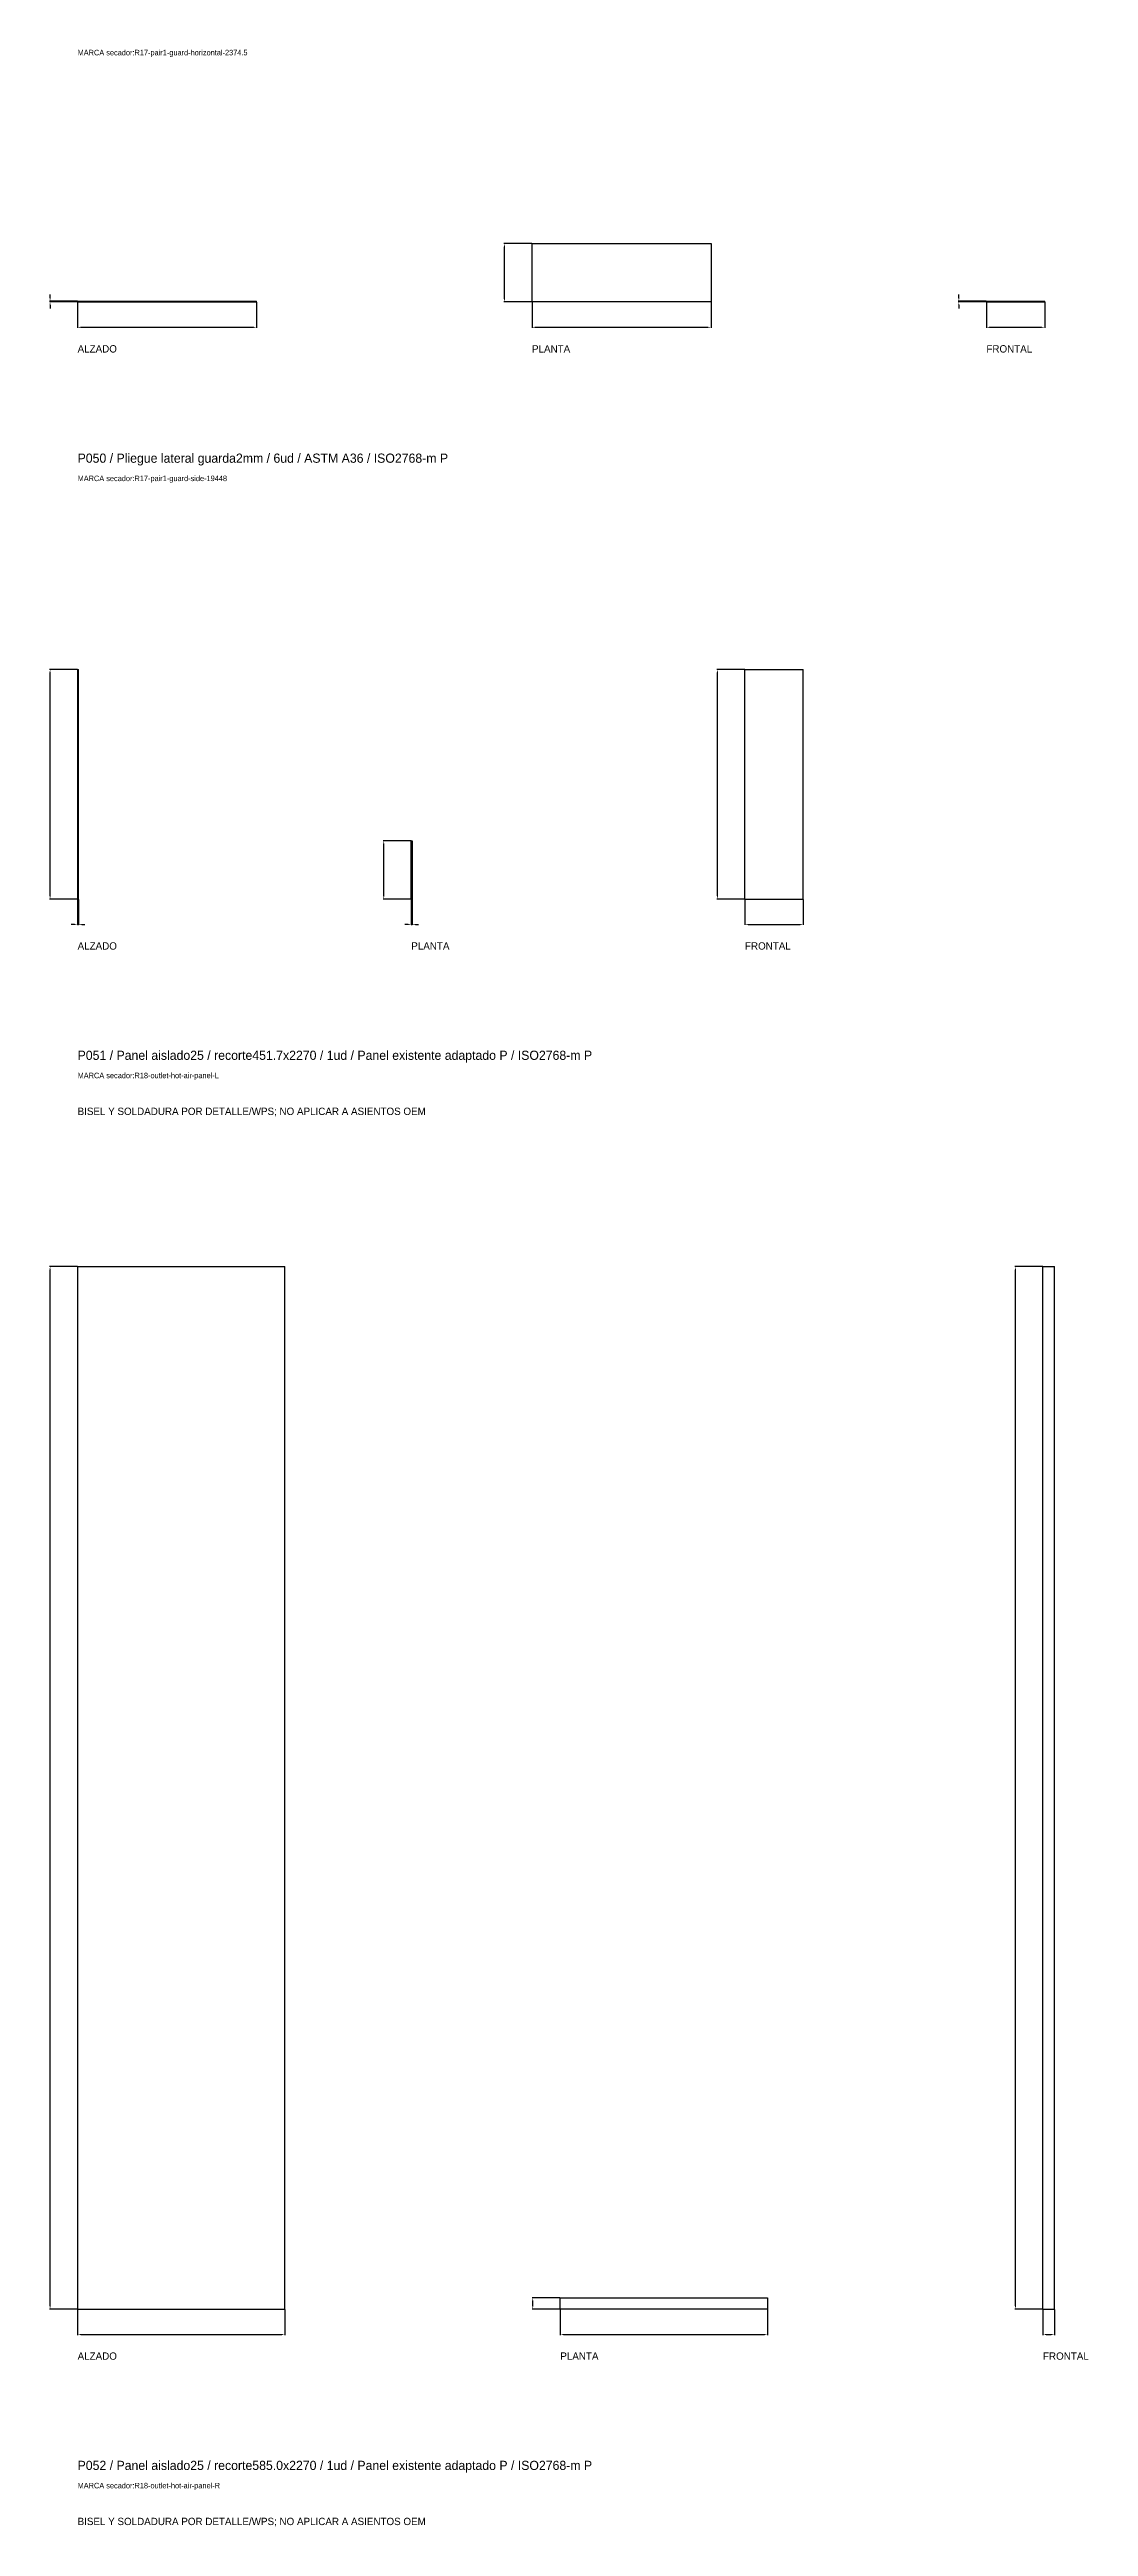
# Model space of a CAD drawing. Header units: millimetres. Extents: x -61 to 13940, y -87340 to 371.
# Drawn here: x -61 to 2202, y -64664 to -59272 of the extents above; entities that cross this region are included whole.
import ezdxf

# ---------------------------------------------------------------- set-up
doc = ezdxf.new("R2010")
doc.units = ezdxf.units.MM
for name, color, linetype in [('R18_COTAS_P', 1, 'Continuous'), ('R18_PIEZAS_P', 3, 'Continuous'), ('R18_TEXTOS', 7, 'Continuous')]:
    doc.layers.add(name, color=color, linetype=linetype)
doc.dimstyles.get("Standard").update_dxf_attribs({"dimtxt": 2.5, "dimasz": 2.5, "dimexe": 1.25, "dimexo": 0.625, "dimtad": 1, "dimcen": 2.5, "dimazin": 3, "dimtfac": 1, "dimtmove": 0, "dimatfit": 3, "dimarcsym": 0})

# ---------------------------------------------------------------- blocks, each defined once
blk = doc.blocks.new('*D297')
at = {"layer": 'Defpoints', "color": 0, "transparency": 16777216}
for p in [(0, -59821.2), (390, -59821.2), (390, -59876.2)]:
    blk.add_point(p, dxfattribs=at)
at = {"layer": 'R18_COTAS_P', "color": 0, "lineweight": -2, "transparency": 16777216}
for p, q in [((0, -59821.8), (0, -59877.5)), ((390, -59821.8), (390, -59877.5)), ((7, -59876.2), (383, -59876.2))]:
    blk.add_line(p, q, dxfattribs=at)
at = {"layer": 'R18_COTAS_P', "color": 0, "transparency": 16777216}
for points in [[(7, -59875.1), (7, -59877.4), (0, -59876.2)], [(383, -59875.1), (383, -59877.4), (390, -59876.2)]]:
    blk.add_solid(points, dxfattribs=at)
blk = doc.blocks.new('*D298')
at = {"layer": 'Defpoints', "color": 0, "transparency": 16777216}
for p in [(-60, -59819.2), (0, -59819.2), (0, -59821.2)]:
    blk.add_point(p, dxfattribs=at)
at = {"layer": 'R18_COTAS_P', "color": 0, "lineweight": -2, "transparency": 16777216}
for p, q in [((-0.6, -59819.2), (-61.3, -59819.2)), ((-0.6, -59821.2), (-61.3, -59821.2)), ((-60, -59812.2), (-60, -59805.2)), ((-60, -59821.2), (-60, -59819.2)), ((-60, -59828.2), (-60, -59835.2))]:
    blk.add_line(p, q, dxfattribs=at)
at = {"layer": 'R18_COTAS_P', "color": 0, "transparency": 16777216}
for points in [[(-61.2, -59812.2), (-58.8, -59812.2), (-60, -59819.2)], [(-61.2, -59828.2), (-58.8, -59828.2), (-60, -59821.2)]]:
    blk.add_solid(points, dxfattribs=at)
blk = doc.blocks.new('*D299')
at = {"layer": 'Defpoints', "color": 0, "transparency": 16777216}
for p in [(990, -59821.2), (1380, -59821.2), (1380, -59876.2)]:
    blk.add_point(p, dxfattribs=at)
at = {"layer": 'R18_COTAS_P', "color": 0, "lineweight": -2, "transparency": 16777216}
for p, q in [((990, -59821.8), (990, -59877.5)), ((1380, -59821.8), (1380, -59877.5)), ((997, -59876.2), (1373, -59876.2))]:
    blk.add_line(p, q, dxfattribs=at)
at = {"layer": 'R18_COTAS_P', "color": 0, "transparency": 16777216}
for points in [[(997, -59875.1), (997, -59877.4), (990, -59876.2)], [(1373, -59875.1), (1373, -59877.4), (1380, -59876.2)]]:
    blk.add_solid(points, dxfattribs=at)
blk = doc.blocks.new('*D300')
at = {"layer": 'Defpoints', "color": 0, "transparency": 16777216}
for p in [(930, -59694.2), (990, -59694.2), (990, -59821.2)]:
    blk.add_point(p, dxfattribs=at)
at = {"layer": 'R18_COTAS_P', "color": 0, "lineweight": -2, "transparency": 16777216}
for p, q in [((989.4, -59694.2), (928.8, -59694.2)), ((930, -59814.2), (930, -59701.2)), ((989.4, -59821.2), (928.8, -59821.2))]:
    blk.add_line(p, q, dxfattribs=at)
at = {"layer": 'R18_COTAS_P', "color": 0, "transparency": 16777216}
for points in [[(928.8, -59701.2), (931.2, -59701.2), (930, -59694.2)], [(928.8, -59814.2), (931.2, -59814.2), (930, -59821.2)]]:
    blk.add_solid(points, dxfattribs=at)
blk = doc.blocks.new('*D301')
at = {"layer": 'Defpoints', "color": 0, "transparency": 16777216}
for p in [(1980, -59821.2), (2107, -59821.2), (2107, -59876.2)]:
    blk.add_point(p, dxfattribs=at)
at = {"layer": 'R18_COTAS_P', "color": 0, "lineweight": -2, "transparency": 16777216}
for p, q in [((1980, -59821.8), (1980, -59877.5)), ((2107, -59821.8), (2107, -59877.5)), ((1987, -59876.2), (2100, -59876.2))]:
    blk.add_line(p, q, dxfattribs=at)
at = {"layer": 'R18_COTAS_P', "color": 0, "transparency": 16777216}
for points in [[(1987, -59875.1), (1987, -59877.4), (1980, -59876.2)], [(2100, -59875.1), (2100, -59877.4), (2107, -59876.2)]]:
    blk.add_solid(points, dxfattribs=at)
blk = doc.blocks.new('*D302')
at = {"layer": 'Defpoints', "color": 0, "transparency": 16777216}
for p in [(1920, -59819.2), (1980, -59819.2), (1980, -59821.2)]:
    blk.add_point(p, dxfattribs=at)
at = {"layer": 'R18_COTAS_P', "color": 0, "lineweight": -2, "transparency": 16777216}
for p, q in [((1979.4, -59819.2), (1918.8, -59819.2)), ((1979.4, -59821.2), (1918.8, -59821.2)), ((1920, -59812.2), (1920, -59805.2)), ((1920, -59821.2), (1920, -59819.2)), ((1920, -59828.2), (1920, -59835.2))]:
    blk.add_line(p, q, dxfattribs=at)
at = {"layer": 'R18_COTAS_P', "color": 0, "transparency": 16777216}
for points in [[(1918.8, -59812.2), (1921.2, -59812.2), (1920, -59819.2)], [(1918.8, -59828.2), (1921.2, -59828.2), (1920, -59821.2)]]:
    blk.add_solid(points, dxfattribs=at)
blk = doc.blocks.new('*D303')
at = {"layer": 'Defpoints', "color": 0, "transparency": 16777216}
for p in [(0, -61121.2), (2, -61121.2), (2, -61176.2)]:
    blk.add_point(p, dxfattribs=at)
at = {"layer": 'R18_COTAS_P', "color": 0, "lineweight": -2, "transparency": 16777216}
for p, q in [((0, -61121.8), (0, -61177.5)), ((2, -61121.8), (2, -61177.5)), ((-7, -61176.2), (-14, -61176.2)), ((0, -61176.2), (2, -61176.2)), ((9, -61176.2), (16, -61176.2))]:
    blk.add_line(p, q, dxfattribs=at)
at = {"layer": 'R18_COTAS_P', "color": 0, "transparency": 16777216}
for points in [[(-7, -61175.1), (-7, -61177.4), (0, -61176.2)], [(9, -61175.1), (9, -61177.4), (2, -61176.2)]]:
    blk.add_solid(points, dxfattribs=at)
blk = doc.blocks.new('*D304')
at = {"layer": 'Defpoints', "color": 0, "transparency": 16777216}
for p in [(-60, -60621.2), (0, -60621.2), (0, -61121.2)]:
    blk.add_point(p, dxfattribs=at)
at = {"layer": 'R18_COTAS_P', "color": 0, "lineweight": -2, "transparency": 16777216}
for p, q in [((-0.6, -60621.2), (-61.3, -60621.2)), ((-60, -61114.2), (-60, -60628.2)), ((-0.6, -61121.2), (-61.3, -61121.2))]:
    blk.add_line(p, q, dxfattribs=at)
at = {"layer": 'R18_COTAS_P', "color": 0, "transparency": 16777216}
for points in [[(-61.2, -60628.2), (-58.8, -60628.2), (-60, -60621.2)], [(-61.2, -61114.2), (-58.8, -61114.2), (-60, -61121.2)]]:
    blk.add_solid(points, dxfattribs=at)
blk = doc.blocks.new('*D305')
at = {"layer": 'Defpoints', "color": 0, "transparency": 16777216}
for p in [(727, -61121.2), (729, -61121.2), (729, -61176.2)]:
    blk.add_point(p, dxfattribs=at)
at = {"layer": 'R18_COTAS_P', "color": 0, "lineweight": -2, "transparency": 16777216}
for p, q in [((727, -61121.8), (727, -61177.5)), ((729, -61121.8), (729, -61177.5)), ((720, -61176.2), (713, -61176.2)), ((727, -61176.2), (729, -61176.2)), ((736, -61176.2), (743, -61176.2))]:
    blk.add_line(p, q, dxfattribs=at)
at = {"layer": 'R18_COTAS_P', "color": 0, "transparency": 16777216}
for points in [[(720, -61175.1), (720, -61177.4), (727, -61176.2)], [(736, -61175.1), (736, -61177.4), (729, -61176.2)]]:
    blk.add_solid(points, dxfattribs=at)
blk = doc.blocks.new('*D306')
at = {"layer": 'Defpoints', "color": 0, "transparency": 16777216}
for p in [(667, -60994.2), (727, -60994.2), (727, -61121.2)]:
    blk.add_point(p, dxfattribs=at)
at = {"layer": 'R18_COTAS_P', "color": 0, "lineweight": -2, "transparency": 16777216}
for p, q in [((726.4, -60994.2), (665.8, -60994.2)), ((667, -61114.2), (667, -61001.2)), ((726.4, -61121.2), (665.8, -61121.2))]:
    blk.add_line(p, q, dxfattribs=at)
at = {"layer": 'R18_COTAS_P', "color": 0, "transparency": 16777216}
for points in [[(665.8, -61001.2), (668.2, -61001.2), (667, -60994.2)], [(665.8, -61114.2), (668.2, -61114.2), (667, -61121.2)]]:
    blk.add_solid(points, dxfattribs=at)
blk = doc.blocks.new('*D307')
at = {"layer": 'Defpoints', "color": 0, "transparency": 16777216}
for p in [(1454, -61121.2), (1581, -61121.2), (1581, -61176.2)]:
    blk.add_point(p, dxfattribs=at)
at = {"layer": 'R18_COTAS_P', "color": 0, "lineweight": -2, "transparency": 16777216}
for p, q in [((1454, -61121.8), (1454, -61177.5)), ((1581, -61121.8), (1581, -61177.5)), ((1461, -61176.2), (1574, -61176.2))]:
    blk.add_line(p, q, dxfattribs=at)
at = {"layer": 'R18_COTAS_P', "color": 0, "transparency": 16777216}
for points in [[(1461, -61175.1), (1461, -61177.4), (1454, -61176.2)], [(1574, -61175.1), (1574, -61177.4), (1581, -61176.2)]]:
    blk.add_solid(points, dxfattribs=at)
blk = doc.blocks.new('*D308')
at = {"layer": 'Defpoints', "color": 0, "transparency": 16777216}
for p in [(1394, -60621.2), (1454, -60621.2), (1454, -61121.2)]:
    blk.add_point(p, dxfattribs=at)
at = {"layer": 'R18_COTAS_P', "color": 0, "lineweight": -2, "transparency": 16777216}
for p, q in [((1453.4, -60621.2), (1392.8, -60621.2)), ((1394, -61114.2), (1394, -60628.2)), ((1453.4, -61121.2), (1392.8, -61121.2))]:
    blk.add_line(p, q, dxfattribs=at)
at = {"layer": 'R18_COTAS_P', "color": 0, "transparency": 16777216}
for points in [[(1392.8, -60628.2), (1395.2, -60628.2), (1394, -60621.2)], [(1392.8, -61114.2), (1395.2, -61114.2), (1394, -61121.2)]]:
    blk.add_solid(points, dxfattribs=at)
blk = doc.blocks.new('*D309')
at = {"layer": 'Defpoints', "color": 0, "transparency": 16777216}
for p in [(0, -64191.2), (451.7, -64191.2), (451.7, -64246.2)]:
    blk.add_point(p, dxfattribs=at)
at = {"layer": 'R18_COTAS_P', "color": 0, "lineweight": -2, "transparency": 16777216}
for p, q in [((0, -64191.8), (0, -64247.5)), ((451.7, -64191.8), (451.7, -64247.5)), ((7, -64246.2), (444.7, -64246.2))]:
    blk.add_line(p, q, dxfattribs=at)
at = {"layer": 'R18_COTAS_P', "color": 0, "transparency": 16777216}
for points in [[(7, -64245.1), (7, -64247.4), (0, -64246.2)], [(444.7, -64245.1), (444.7, -64247.4), (451.7, -64246.2)]]:
    blk.add_solid(points, dxfattribs=at)
blk = doc.blocks.new('*D310')
at = {"layer": 'Defpoints', "color": 0, "transparency": 16777216}
for p in [(-60, -61921.2), (0, -61921.2), (0, -64191.2)]:
    blk.add_point(p, dxfattribs=at)
at = {"layer": 'R18_COTAS_P', "color": 0, "lineweight": -2, "transparency": 16777216}
for p, q in [((-0.6, -61921.2), (-61.3, -61921.2)), ((-60, -64184.2), (-60, -61928.2)), ((-0.6, -64191.2), (-61.3, -64191.2))]:
    blk.add_line(p, q, dxfattribs=at)
at = {"layer": 'R18_COTAS_P', "color": 0, "transparency": 16777216}
for points in [[(-61.2, -61928.2), (-58.8, -61928.2), (-60, -61921.2)], [(-61.2, -64184.2), (-58.8, -64184.2), (-60, -64191.2)]]:
    blk.add_solid(points, dxfattribs=at)
blk = doc.blocks.new('*D311')
at = {"layer": 'Defpoints', "color": 0, "transparency": 16777216}
for p in [(1051.7, -64191.2), (1503.3, -64191.2), (1503.3, -64246.2)]:
    blk.add_point(p, dxfattribs=at)
at = {"layer": 'R18_COTAS_P', "color": 0, "lineweight": -2, "transparency": 16777216}
for p, q in [((1051.7, -64191.8), (1051.7, -64247.5)), ((1503.3, -64191.8), (1503.3, -64247.5)), ((1058.7, -64246.2), (1496.3, -64246.2))]:
    blk.add_line(p, q, dxfattribs=at)
at = {"layer": 'R18_COTAS_P', "color": 0, "transparency": 16777216}
for points in [[(1058.7, -64245.1), (1058.7, -64247.4), (1051.7, -64246.2)], [(1496.3, -64245.1), (1496.3, -64247.4), (1503.3, -64246.2)]]:
    blk.add_solid(points, dxfattribs=at)
blk = doc.blocks.new('*D312')
at = {"layer": 'Defpoints', "color": 0, "transparency": 16777216}
for p in [(991.7, -64166.2), (1051.7, -64166.2), (1051.7, -64191.2)]:
    blk.add_point(p, dxfattribs=at)
at = {"layer": 'R18_COTAS_P', "color": 0, "lineweight": -2, "transparency": 16777216}
for p, q in [((1051, -64166.2), (990.4, -64166.2)), ((1051, -64191.2), (990.4, -64191.2)), ((991.7, -64184.2), (991.7, -64173.2))]:
    blk.add_line(p, q, dxfattribs=at)
at = {"layer": 'R18_COTAS_P', "color": 0, "transparency": 16777216}
for points in [[(990.5, -64173.2), (992.8, -64173.2), (991.7, -64166.2)], [(990.5, -64184.2), (992.8, -64184.2), (991.7, -64191.2)]]:
    blk.add_solid(points, dxfattribs=at)
blk = doc.blocks.new('*D313')
at = {"layer": 'Defpoints', "color": 0, "transparency": 16777216}
for p in [(2103.3, -64191.2), (2128.3, -64191.2), (2128.3, -64246.2)]:
    blk.add_point(p, dxfattribs=at)
at = {"layer": 'R18_COTAS_P', "color": 0, "lineweight": -2, "transparency": 16777216}
for p, q in [((2103.3, -64191.8), (2103.3, -64247.5)), ((2128.3, -64191.8), (2128.3, -64247.5)), ((2110.3, -64246.2), (2121.3, -64246.2))]:
    blk.add_line(p, q, dxfattribs=at)
at = {"layer": 'R18_COTAS_P', "color": 0, "transparency": 16777216}
for points in [[(2110.3, -64245.1), (2110.3, -64247.4), (2103.3, -64246.2)], [(2121.3, -64245.1), (2121.3, -64247.4), (2128.3, -64246.2)]]:
    blk.add_solid(points, dxfattribs=at)
blk = doc.blocks.new('*D314')
at = {"layer": 'Defpoints', "color": 0, "transparency": 16777216}
for p in [(2043.3, -61921.2), (2103.3, -61921.2), (2103.3, -64191.2)]:
    blk.add_point(p, dxfattribs=at)
at = {"layer": 'R18_COTAS_P', "color": 0, "lineweight": -2, "transparency": 16777216}
for p, q in [((2102.7, -61921.2), (2042.1, -61921.2)), ((2043.3, -64184.2), (2043.3, -61928.2)), ((2102.7, -64191.2), (2042.1, -64191.2))]:
    blk.add_line(p, q, dxfattribs=at)
at = {"layer": 'R18_COTAS_P', "color": 0, "transparency": 16777216}
for points in [[(2042.2, -61928.2), (2044.5, -61928.2), (2043.3, -61921.2)], [(2042.2, -64184.2), (2044.5, -64184.2), (2043.3, -64191.2)]]:
    blk.add_solid(points, dxfattribs=at)

msp = doc.modelspace()

# ---------------------------------------------------------------- linework, layer by layer
at = {"layer": 'R18_PIEZAS_P'}
for p, q in [((990, -59821.219), (990, -59694.219)), ((990, -59694.219), (1380, -59694.219)), ((1380, -59694.219), (1380, -59821.219)), ((0, -59819.219), (390, -59819.219)), ((0, -59819.219), (0, -59821.219)), ((0, -59821.219), (390, -59821.219)), ((390, -59821.219), (390, -59819.219)), ((1380, -59821.219), (990, -59821.219)), ((1980, -59819.219), (2107, -59819.219)), ((1980, -59821.219), (1980, -59819.219)), ((1980, -59821.219), (2107, -59821.219)), ((2107, -59821.219), (2107, -59819.219)), ((0, -60621.219), (2, -60621.219)), ((0, -60621.219), (0, -61121.219)), ((2, -61121.219), (2, -60621.219)), ((1454, -60621.219), (1581, -60621.219)), ((1454, -61121.219), (1454, -60621.219)), ((1581, -61121.219), (1581, -60621.219)), ((727, -61121.219), (727, -60994.219)), ((727, -60994.219), (729, -60994.219)), ((729, -60994.219), (729, -61121.219)), ((0, -61121.219), (2, -61121.219)), ((729, -61121.219), (727, -61121.219)), ((1454, -61121.219), (1581, -61121.219)), ((0, -61921.219), (451.667, -61921.219)), ((0, -61921.219), (0, -64191.219)), ((451.667, -64191.219), (451.667, -61921.219)), ((2103.333, -61921.219), (2128.333, -61921.219)), ((2103.333, -64191.219), (2103.333, -61921.219)), ((2128.333, -64191.219), (2128.333, -61921.219)), ((1051.667, -64191.219), (1051.667, -64166.219)), ((1051.667, -64166.219), (1503.333, -64166.219)), ((1503.333, -64166.219), (1503.333, -64191.219)), ((0, -64191.219), (451.667, -64191.219)), ((1503.333, -64191.219), (1051.667, -64191.219)), ((2103.333, -64191.219), (2128.333, -64191.219))]:
    msp.add_line(p, q, dxfattribs=at)

# ---------------------------------------------------------------- texts
at = {"layer": 'R18_TEXTOS'}
for s, height, p in [('MARCA secador:R17-pair1-guard-horizontal-2374.5', 12, (0, -59284.219)), ('ALZADO', 16, (0, -59931.219)), ('PLANTA', 16, (990, -59931.219)), ('FRONTAL', 16, (1980, -59931.219)), ('P050 / Pliegue lateral guarda2mm / 6ud / ASTM A36 / ISO2768-m P', 20, (0, -60171.219)), ('MARCA secador:R17-pair1-guard-side-19448', 12, (0, -60211.219)), ('ALZADO', 16, (0, -61231.219)), ('PLANTA', 16, (727, -61231.219)), ('FRONTAL', 16, (1454, -61231.219)), ('P051 / Panel aislado25 / recorte451.7x2270 / 1ud / Panel existente adaptado P / ISO2768-m P', 20, (0, -61471.219)), ('MARCA secador:R18-outlet-hot-air-panel-L', 12, (0, -61511.219)), ('BISEL Y SOLDADURA POR DETALLE/WPS; NO APLICAR A ASIENTOS OEM', 16, (0, -61591.219)), ('ALZADO', 16, (0, -64301.219)), ('PLANTA', 16, (1051.667, -64301.219)), ('FRONTAL', 16, (2103.333, -64301.219)), ('P052 / Panel aislado25 / recorte585.0x2270 / 1ud / Panel existente adaptado P / ISO2768-m P', 20, (0, -64541.219)), ('MARCA secador:R18-outlet-hot-air-panel-R', 12, (0, -64581.219)), ('BISEL Y SOLDADURA POR DETALLE/WPS; NO APLICAR A ASIENTOS OEM', 16, (0, -64661.219))]:
    msp.add_text(s, height=height, dxfattribs=at).set_placement(p)

# ---------------------------------------------------------------- dimensions: what is measured, and where the dimension line sits
at = {"layer": 'R18_COTAS_P'}
for base, p1, p2, picture, middle in [((930, -59694.219), (990, -59821.219), (990, -59694.219), '*D300', (930, -59757.719)), ((-60, -59819.219), (0, -59821.219), (0, -59819.219), '*D298', (-60, -59820.219)), ((1920, -59819.219), (1980, -59821.219), (1980, -59819.219), '*D302', (1920, -59820.219)), ((-60, -60621.219), (0, -61121.219), (0, -60621.219), '*D304', (-60, -60871.219)), ((1394, -60621.219), (1454, -61121.219), (1454, -60621.219), '*D308', (1394, -60871.219)), ((667, -60994.219), (727, -61121.219), (727, -60994.219), '*D306', (667, -61057.719)), ((-60, -61921.219), (0, -64191.219), (0, -61921.219), '*D310', (-60, -63056.219)), ((2043.333, -61921.219), (2103.333, -64191.219), (2103.333, -61921.219), '*D314', (2043.333, -63056.219)), ((991.667, -64166.219), (1051.667, -64191.219), (1051.667, -64166.219), '*D312', (991.667, -64178.719))]:
    dim = msp.add_linear_dim(base=base, p1=p1, p2=p2, angle=90, dimstyle='Standard', override={"dimtxt": 16, "dimasz": 7, "dimtad": 1, "dimdec": 2}, dxfattribs=at)
    dim.commit()
    dim.dimension.update_dxf_attribs({"geometry": picture, "text_midpoint": middle})
for base, p1, p2, picture, middle in [((390, -59876.219), (0, -59821.219), (390, -59821.219), '*D297', (195, -59876.219)), ((1380, -59876.219), (990, -59821.219), (1380, -59821.219), '*D299', (1185, -59876.219)), ((2107, -59876.219), (1980, -59821.219), (2107, -59821.219), '*D301', (2043.5, -59876.219)), ((2, -61176.219), (0, -61121.219), (2, -61121.219), '*D303', (1, -61176.219)), ((729, -61176.219), (727, -61121.219), (729, -61121.219), '*D305', (728, -61176.219)), ((1581, -61176.219), (1454, -61121.219), (1581, -61121.219), '*D307', (1517.5, -61176.219)), ((451.667, -64246.219), (0, -64191.219), (451.667, -64191.219), '*D309', (225.833, -64246.219)), ((1503.333, -64246.219), (1051.667, -64191.219), (1503.333, -64191.219), '*D311', (1277.5, -64246.219)), ((2128.333, -64246.219), (2103.333, -64191.219), (2128.333, -64191.219), '*D313', (2115.833, -64246.219))]:
    dim = msp.add_linear_dim(base=base, p1=p1, p2=p2, dimstyle='Standard', override={"dimtxt": 16, "dimasz": 7, "dimtad": 1, "dimdec": 2}, dxfattribs=at)
    dim.commit()
    dim.dimension.update_dxf_attribs({"geometry": picture, "text_midpoint": middle})

doc.saveas('drawing.dxf')
